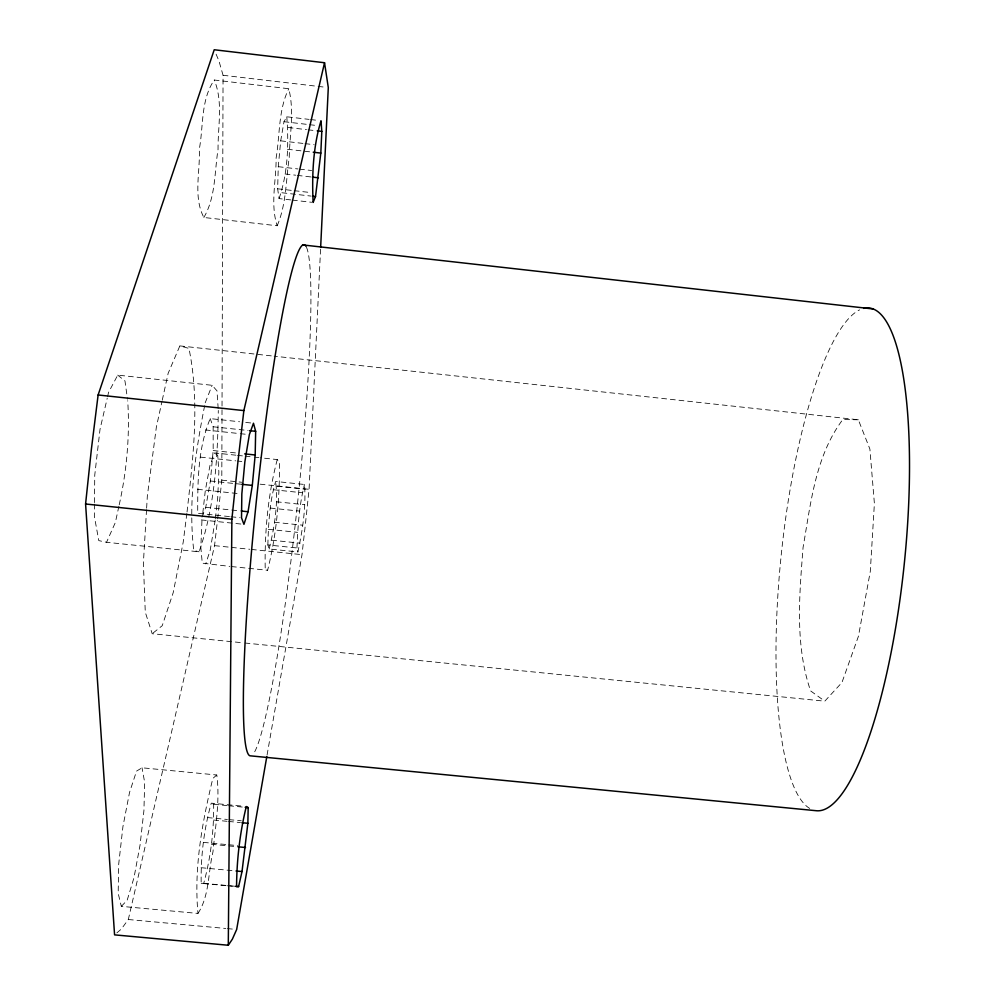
<?xml version="1.0" encoding="UTF-8"?>
<svg xmlns="http://www.w3.org/2000/svg" width="995" height="995" viewBox="0 0 995 995"><rect width="100%" height="100%" fill="white"/><g stroke="black" fill="none" stroke-linecap="round" stroke-linejoin="round"><path stroke-width="0.75" stroke-dasharray="4.97 3.73" d="M217.656 518.892L221.798 480.15L223.054 75.272L218.95 60.931L215.405 52.548M94.475 504.104L94.351 516.293L98.791 540.608L106.54 542.3L199.087 551.815C214.833 506.691 217.718 457.874 218.291 410.437M94.488 502.587L94.749 475.162L100.035 429.231L107.199 398.298M267.854 544.949C268.501 523.681 269.508 501.953 275.64 481.456L304.495 484.49C306.186 506.928 302.629 529.962 297.903 551.939L269.16 548.979L267.854 544.949L296.945 547.959L297.903 551.939M290.913 199.933L279.06 198.59L277.655 188.801L278.264 166.687L280.702 140.842L283.985 121.713L286.796 116.788L309.109 119.388M269.16 548.979C274.496 527.176 278.351 503.769 275.64 481.456M279.06 198.59C287.953 172.869 288.861 143.877 286.796 116.788M201.948 520.683L200.841 547.461L202.259 563.17L229.87 566.391M296.945 547.959C297.915 526.703 299.147 505.161 304.495 484.49M267.07 755.068L302.007 554.663L305.627 522.039L309.072 489.316L320.577 248.899M146.539 509.664L143.379 563.046L145.282 612.211L152.198 633.715L243.427 642.857M146.626 508.146L147.347 495.945L156.364 427.091L161.936 401.669M229.435 516.592L197.719 513.308C197.644 481.63 197.868 448.21 210.206 418.609L239.559 421.756M201.997 517.089L205.741 507.326L210.38 480.995L213.179 450.548L213.154 426.78L210.206 418.609M225.803 885.625L201.189 883.336C200.691 856.359 203.95 829.133 211.263 803.152L243.253 806.211M201.189 883.336L203.726 883.349C210.704 857.678 213.975 830.912 213.639 804.308L211.263 803.152M202.793 513.121L205.318 490.448L209.957 465.536L214.51 452.924L235.927 455.188M215.218 520.062L210.206 550.198L205.704 563.916M215.38 518.569L217.706 497.649L218.875 471.978L217.743 455.523L214.51 452.924M116.85 932.912L121.39 928.994L128.318 919.517L214.547 545.646L217.482 520.385M186.849 513.457L183.217 542.126L173.217 592.597L162.235 625.693L152.198 633.715M187.048 511.952C193.092 457.874 200.045 402.229 188.95 348.399L179.846 345.899L168.167 373.262L162.26 400.177M204.634 405.724C195.269 453.135 188.154 502.077 193.739 550.372L199.087 551.815M118.89 506.281L115.37 522.45L106.54 542.3M119.213 504.813C126.751 470.809 129.947 435.462 127.708 400.736M107.535 396.818L108.554 392.403L117.733 375.127L212.134 385.301L217.009 390.861L218.191 408.933M231.375 566.553L267.618 570.259C276.436 535.036 279.844 498.333 279.421 462.041L277.244 459.566L260.416 457.787M277.244 459.566C267.854 495.274 264.483 532.748 265.23 569.625L267.618 570.259M277.182 225.753C286.361 204.323 285.901 180.257 289.234 157.521C289.669 134.723 294.508 111.154 288.761 88.729L214.273 80.023C200.567 99.861 203.589 126.44 199.274 149.25C200.368 171.563 193.018 196.873 203.851 217.482L277.182 225.753C270.093 204.112 276.349 180.381 276.112 158.081C279.981 135.109 278.264 110.01 288.761 88.729M205.206 402.776L212.134 385.301M203.851 217.482C215.803 197.085 214.41 172.048 218.054 149.349C217.805 126.452 223.328 101.826 214.273 80.023M197.98 913.422C209.646 895.575 208.005 872.105 212.967 851.907C215.343 826.41 220.169 800.614 216.773 774.993L142.036 767.792L136.539 771.113L129.524 792.48L122.92 826.696L118.716 863.983L118.169 893.311L121.328 906.358L197.98 913.422C193.764 868.287 202.184 822.28 212.831 778.451L216.773 774.993M244.969 643.019L824.793 701.176L841.944 682.52L858.449 636.228L870.302 571.379L874.394 503.495L869.891 449.068L858.337 419.778L274.123 356.173M121.328 906.358L127.161 900.264L133.989 877.689L140.059 845.041L143.927 810.527L144.673 782.406L142.036 767.792M858.337 419.778L842.79 419.554C815.216 456.282 810.751 503.644 803.064 547.486C799.395 595.221 794.806 644.735 810.602 690.903L824.793 701.176M128.318 919.517L225.828 928.472M227.382 928.609L233.576 929.181M203.415 842.379L227.283 844.618M228.763 844.755L237.718 845.601M201.04 867.702L235.293 870.923M203.726 883.349L235.579 886.309M227.345 885.761L235.031 886.483M213.639 804.308L227.158 805.602M228.651 805.751L243.675 807.181M207.358 817.567L227.432 819.47M228.974 819.619L241.325 820.8M213.664 820.029L227.047 821.298M228.527 821.447L240.429 822.566M211.375 844.282L238.103 846.807M270.317 508.059L299.682 511.107M205.741 507.326L240.504 510.945M230.952 516.753L240.006 517.698M240.865 524.029L200.915 519.887L199.647 517.251M268.289 529.315L297.617 532.362M271.66 540.21L300.092 543.158M214.547 545.646L229.895 547.225M231.425 547.387L249.832 549.277M251.374 549.439L302.007 554.663M213.179 450.548L235.678 452.924M237.457 455.349L243.576 455.996M245.106 456.158L252.755 456.966M254.285 457.128L258.887 457.613M200.43 457.128L235.666 460.834M237.196 460.996L241.797 461.481M221.798 480.15L241.71 482.252M260.081 484.179L309.072 489.316M276.846 486.207L305.365 489.204M210.38 480.995L241.822 484.304M273.152 489.702L302.331 492.761M197.495 489.304L240.305 493.794M276.361 501.766L304.657 504.714M274.396 522.251L302.654 525.198M245.74 422.415L251.922 423.074M213.154 426.78L248.066 430.499M205.343 429.952L238.725 433.509M240.243 433.671L247.83 434.479M179.846 345.899L272.58 355.999M277.655 188.801L292.667 190.518M294.172 190.679L310.701 192.557M281.896 192.756L310.925 196.065M292.393 200.094L311.646 202.283M310.602 119.549L318.039 120.42M283.985 121.713L308.114 124.499M309.619 124.686L317.156 125.557M288.077 127.484L306.472 129.624M308.015 129.798L315.676 130.681M280.702 140.842L303.487 143.467M305.005 143.641L314.121 144.685M287.393 149.25L311.696 152.048M278.264 166.687L297.978 168.951M299.495 169.125L311.634 170.518M285.055 173.976L295.664 175.195M297.182 175.369L310.838 176.936M223.054 75.272L325.253 87.224M117.733 375.127L124.972 380.948L127.497 399.219M306.472 247.295A257.046 20.596 -84 0 1 298.189 497.052A257.046 20.596 -84 0 1 254.509 752.108M809.719 808.425A252.742 61.665 -84 0 1 780.951 557.61A252.742 61.665 -84 0 1 859.605 309.868"/><path stroke-width="1.49" d="M228.29 945.25L231.872 519.203L237.618 464.603L243.862 410.599L324.532 62.735L214.224 49.75L98.119 394.978L91.391 449.155L85.582 504.005L114.574 934.865L228.29 945.25L232.37 939.143L236.673 929.467L266.809 756.598M247.867 823.275L248.178 807.617L246.3 806.51C239.894 832.666 236.748 859.705 236.574 886.62L238.601 886.595L242.021 871.545L247.867 823.275L241.922 822.716M255.18 454.989L255.653 431.308L253.476 423.236L249.347 434.641L244.857 461.804L241.835 493.955L241.524 517.848L243.937 524.34L248.053 511.741L252.307 485.411L255.18 454.989L244.683 453.869M320.813 153.093L321.808 131.39L321.012 120.768C313.064 146.713 311.845 175.331 313.126 202.445L315.514 196.575L320.813 153.093L313.226 152.223M320.651 247.345L328.3 87.585L324.532 62.735M236.039 870.986L242.021 871.545M235.579 886.309L238.601 886.595M245.168 807.331L248.178 807.617M238.103 846.807L245.529 847.516M242.009 511.107L248.053 511.741M85.582 504.005L231.872 519.203M241.822 484.304L252.307 485.411M98.119 394.978L243.862 410.599M249.583 430.661L255.653 431.308M302.579 244.907L872.938 308.947M312.455 196.226L315.514 196.575M317.218 130.867L321.808 131.39M312.355 177.11L318.425 177.806M306.05 246.449A257.046 20.596 -84 0 0 258.14 484.279A257.046 20.596 -84 0 0 250.529 755.852L816.236 810.714A252.742 61.665 -84 0 0 905.114 555.334A252.742 61.665 -84 0 0 863.648 308.4"/></g></svg>
